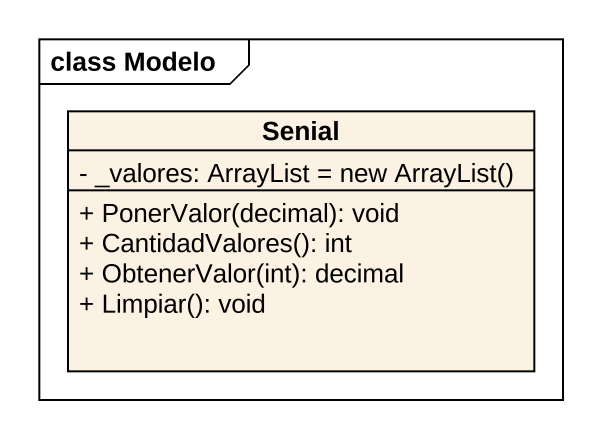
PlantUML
@startuml
mainframe class Modelo
hide circle
hide empty members
skinparam classAttributeIconSize 0
class Senial {
  {field} - _valores: ArrayList = new ArrayList()
  + PonerValor(decimal): void
  + CantidadValores(): int
  + ObtenerValor(int): decimal
  + Limpiar(): void
}
@enduml
